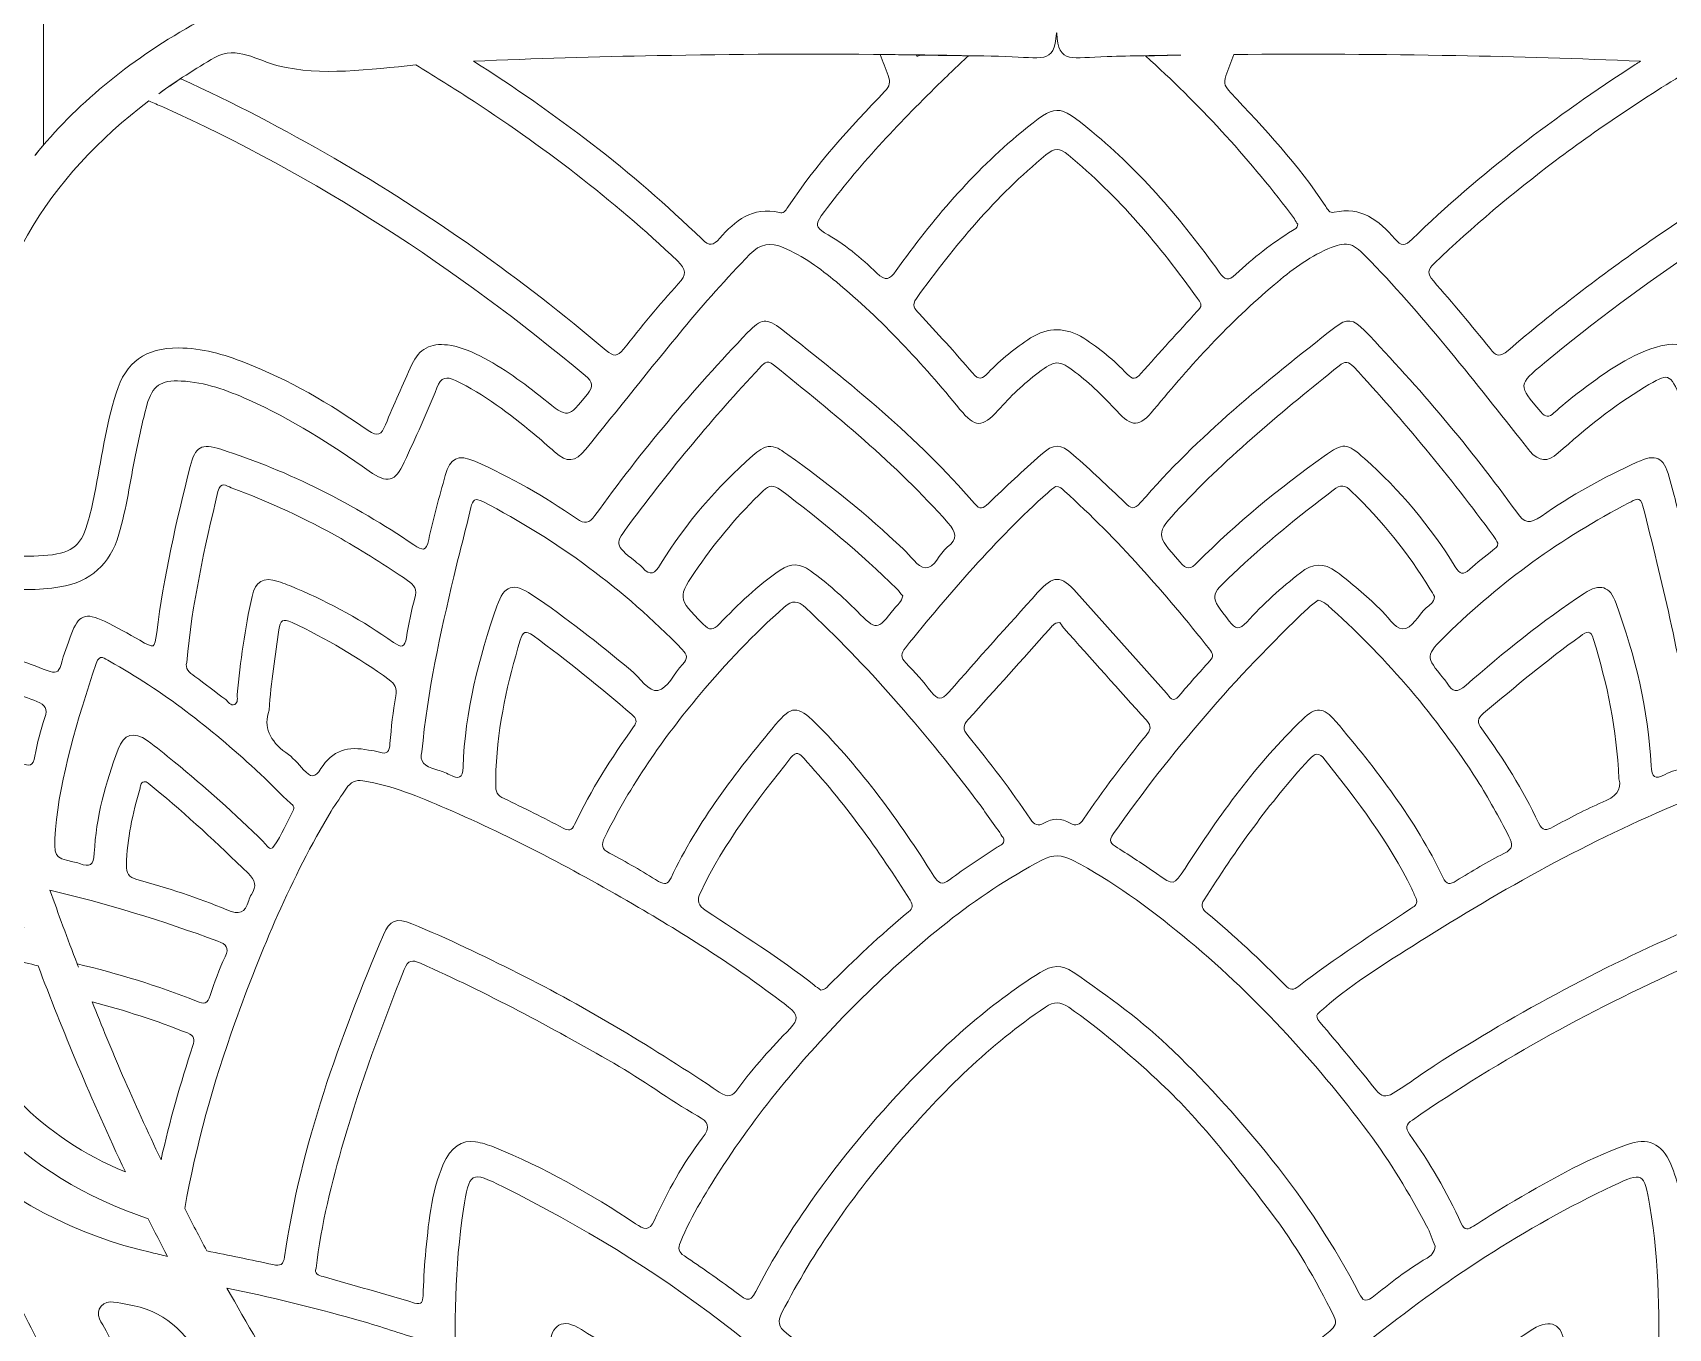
# Model space of a CAD drawing. Extents: x 40 to 2961, y -2960 to -39.
# Drawn here: x 1156 to 1706, y -1327 to -892 of the extents above; entities that cross this region are included whole.
import ezdxf

# ---------------------------------------------------------------- set-up
doc = ezdxf.new("R2010")
doc.units = 0
doc.header["$MEASUREMENT"] = 0
doc.layers.add('Layer 1', color=7, linetype='Continuous')

msp = doc.modelspace()

# ---------------------------------------------------------------- linework, layer by layer
at = {"layer": 'Layer 1', "lineweight": 0}
for points, knots in [([(1216.72, -880.11), (1217.46, -885.85), (1213.46, -887.1), (1209.85, -889.17), (1188.32, -901.41), (1170.78, -915.97), (1157.17, -932.86), (1158.13, -931.67), (1159.1, -930.5), (1160.09, -929.34), (1160.09, -929.34), (1160.09, -822.13), (1160.09, -822.13), (1160.09, -822.13), (1243.01, -774.26), (1243.01, -774.26), (1243.01, -774.26), (1243.01, -774.26), (1243.01, -774.26), (1223.72, -806.13), (1211.74, -840.52), (1216.72, -880.11)], [0, 0, 0, 0, 1, 1, 1, 2, 2, 2, 3, 3, 3, 4, 4, 4, 5, 5, 5, 6, 6, 6, 7, 7, 7, 7]), ([(1443.73, -898.99), (1456.98, -899.12), (1470.19, -899.32), (1483.43, -899.64), (1495.2, -899.93), (1499.87, -902.47), (1500.38, -891.84), (1500.38, -891.84), (1500.45, -891.74), (1500.45, -891.74), (1500.45, -891.74), (1500.51, -891.81), (1500.51, -891.81), (1501.03, -902.47), (1505.67, -899.93), (1517.46, -899.64), (1525.74, -899.44), (1533.99, -899.28), (1542.24, -899.19), (1538.28, -899.28), (1534.32, -899.35), (1530.35, -899.44), (1548.14, -915.52), (1564.44, -933.12), (1579.07, -952.36), (1579.98, -953.58), (1580.78, -954.9), (1581.52, -956.03), (1581.43, -957.38), (1580.43, -957.67), (1579.69, -958.12), (1572.86, -962.38), (1566.51, -967.31), (1560.71, -972.82), (1558.16, -975.2), (1557, -974.66), (1555.1, -972.08), (1542.63, -954.74), (1528.9, -938.5), (1512.34, -924.87), (1500.67, -915.3), (1500.48, -915.36), (1488.65, -925.09), (1472.32, -938.53), (1458.75, -954.48), (1446.51, -971.59), (1444.35, -974.62), (1443.06, -975.33), (1440.06, -972.43), (1434.78, -967.24), (1428.98, -962.57), (1422.53, -958.87), (1419.63, -957.19), (1419.5, -955.87), (1421.4, -953.23), (1432.68, -937.69), (1445.8, -923.77), (1459.43, -910.34), (1463.17, -906.63), (1467, -903.02), (1470.83, -899.44), (1465.45, -899.35), (1460.04, -899.25), (1454.63, -899.15), (1454.3, -899.35), (1453.95, -899.48), (1453.53, -899.57), (1453.47, -899.41), (1453.43, -899.28), (1453.37, -899.15), (1450.15, -899.09), (1446.96, -899.03), (1443.73, -898.99), (1443.73, -898.99), (1441.19, -898.99), (1441.19, -898.99), (1442.09, -901.31), (1442.99, -903.67), (1443.86, -906.02), (1444.7, -908.27), (1444.41, -909.63), (1442.8, -911.3), (1431.01, -923.52), (1419.57, -936.05), (1410.19, -950.29), (1409.35, -951.58), (1408.51, -952.49), (1407.35, -952.07), (1398.17, -950.04), (1392.4, -954.84), (1387.28, -960.73), (1385.12, -963.22), (1383.86, -963.51), (1381.22, -960.96), (1357.83, -938.18), (1331.95, -918.65), (1304.53, -901.22), (1325.09, -900.38), (1345.68, -899.73), (1366.24, -899.35), (1392.08, -898.86), (1417.92, -898.74), (1443.73, -898.99)], [0, 0, 0, 0, 1, 1, 1, 2, 2, 2, 3, 3, 3, 4, 4, 4, 5, 5, 5, 6, 6, 6, 7, 7, 7, 8, 8, 8, 9, 9, 9, 10, 10, 10, 11, 11, 11, 12, 12, 12, 13, 13, 13, 14, 14, 14, 15, 15, 15, 16, 16, 16, 17, 17, 17, 18, 18, 18, 19, 19, 19, 20, 20, 20, 21, 21, 21, 22, 22, 22, 23, 23, 23, 24, 24, 24, 25, 25, 25, 26, 26, 26, 27, 27, 27, 28, 28, 28, 29, 29, 29, 30, 30, 30, 31, 31, 31, 32, 32, 32, 33, 33, 33, 34, 34, 34, 34]), ([(1285.16, -902.47), (1290.93, -906.02), (1296.66, -909.6), (1302.37, -913.27), (1327.53, -929.57), (1351.32, -947.62), (1373.07, -968.34), (1376.06, -971.21), (1376.22, -972.88), (1373.36, -976.01), (1366.91, -983.07), (1360.85, -990.51), (1354.89, -997.99), (1352.8, -1000.6), (1351.57, -1000.5), (1349.12, -998.4), (1320.57, -974.2), (1290.15, -952.58), (1257.74, -933.86), (1240.92, -924.16), (1223.77, -915.07), (1206.15, -907.11), (1203.65, -908.76), (1201.21, -910.43), (1198.82, -912.14), (1204.76, -907.83), (1211.04, -903.79), (1217.65, -899.99), (1224.9, -895.84), (1231.99, -901.06), (1238.95, -902.8), (1253.07, -906.28), (1269.72, -904.05), (1285.16, -902.47)], [0, 0, 0, 0, 1, 1, 1, 2, 2, 2, 3, 3, 3, 4, 4, 4, 5, 5, 5, 6, 6, 6, 7, 7, 7, 8, 8, 8, 9, 9, 9, 10, 10, 10, 11, 11, 11, 11]), ([(1696.69, -901.22), (1696.08, -901.6), (1695.44, -901.99), (1694.86, -902.38), (1668.14, -919.71), (1642.75, -938.76), (1619.93, -961.06), (1617.61, -963.34), (1616.26, -963.41), (1614.13, -960.93), (1608.82, -954.71), (1602.73, -949.91), (1593.74, -952), (1592.13, -952.36), (1591.58, -951.04), (1590.9, -950.07), (1581.68, -936.08), (1570.41, -923.81), (1558.9, -911.75), (1557.29, -910.05), (1556.39, -908.63), (1557.32, -906.12), (1558.23, -903.73), (1559.16, -901.35), (1560.06, -898.99), (1584.94, -898.77), (1609.78, -898.86), (1634.66, -899.35), (1655.32, -899.73), (1676, -900.38), (1696.69, -901.22)], [0, 0, 0, 0, 1, 1, 1, 2, 2, 2, 3, 3, 3, 4, 4, 4, 5, 5, 5, 6, 6, 6, 7, 7, 7, 8, 8, 8, 9, 9, 9, 10, 10, 10, 10]), ([(1788.85, -910.27), (1778.96, -915.17), (1768.84, -919.65), (1759.17, -924.97), (1738.74, -936.15), (1718.96, -948.36), (1699.85, -961.7), (1683.38, -973.21), (1667.4, -985.32), (1652.19, -998.4), (1649.39, -1000.79), (1648.16, -1000.34), (1646.1, -997.76), (1639.91, -990.06), (1633.6, -982.45), (1627.06, -975.04), (1624.87, -972.56), (1625.19, -971.24), (1627.41, -969.11), (1640.27, -956.8), (1653.83, -945.43), (1668.01, -934.73), (1683.48, -923.06), (1699.56, -912.46), (1716.09, -902.54), (1715.29, -902.44), (1714.48, -902.34), (1713.67, -902.28), (1714.48, -902.34), (1715.32, -902.41), (1716.12, -902.51), (1716.12, -902.51), (1716.09, -902.51), (1716.09, -902.54), (1731.43, -904.09), (1747.96, -906.24), (1761.95, -902.8), (1768.91, -901.06), (1776, -895.84), (1783.25, -899.99), (1787.31, -902.31), (1791.24, -904.76), (1795.04, -907.28), (1792.98, -908.27), (1790.91, -909.24), (1788.85, -910.27)], [0, 0, 0, 0, 1, 1, 1, 2, 2, 2, 3, 3, 3, 4, 4, 4, 5, 5, 5, 6, 6, 6, 7, 7, 7, 8, 8, 8, 9, 9, 9, 10, 10, 10, 11, 11, 11, 12, 12, 12, 13, 13, 13, 14, 14, 14, 15, 15, 15, 15]), ([(1200.12, -916.59), (1251.78, -939.85), (1298.66, -970.6), (1342.07, -1006.85), (1344.65, -1009.01), (1345, -1010.33), (1342.81, -1013.07), (1336.24, -1021.25), (1336.4, -1021.35), (1328.18, -1014.74), (1321.41, -1009.33), (1314.45, -1004.24), (1306.72, -1000.27), (1303.27, -998.53), (1299.73, -997.05), (1295.83, -996.57), (1290.15, -995.83), (1286.26, -997.89), (1283.87, -1003.11), (1280.78, -1009.81), (1277.72, -1016.58), (1274.95, -1023.41), (1273.56, -1026.79), (1272.46, -1027.54), (1269.11, -1025.25), (1256.16, -1016.29), (1242.62, -1008.26), (1227.87, -1002.53), (1220.65, -999.73), (1213.27, -997.6), (1205.41, -997.57), (1194.32, -997.57), (1187.75, -1002.14), (1184.43, -1012.78), (1180.98, -1023.86), (1179.43, -1035.37), (1177.21, -1046.71), (1176.63, -1049.58), (1175.99, -1052.44), (1175.21, -1055.28), (1172.92, -1063.72), (1170.19, -1066.33), (1161.52, -1067.2), (1153.04, -1068.04), (1144.7, -1067.14), (1136.35, -1065.88), (1135.61, -1050.7), (1135.74, -1035.37), (1136.87, -1019.87), (1140.18, -974.11), (1161.55, -940.08), (1195.48, -914.59), (1197.03, -915.27), (1198.57, -915.91), (1200.12, -916.59)], [0, 0, 0, 0, 1, 1, 1, 2, 2, 2, 3, 3, 3, 4, 4, 4, 5, 5, 5, 6, 6, 6, 7, 7, 7, 8, 8, 8, 9, 9, 9, 10, 10, 10, 11, 11, 11, 12, 12, 12, 13, 13, 13, 14, 14, 14, 15, 15, 15, 16, 16, 16, 17, 17, 17, 18, 18, 18, 18]), ([(1862.07, -1066.24), (1855.56, -1067.43), (1848.89, -1067.72), (1842.25, -1067.43), (1832, -1066.98), (1828, -1064.08), (1825.75, -1054.15), (1823.04, -1042.26), (1820.85, -1030.27), (1818.31, -1018.38), (1817.63, -1015.23), (1816.66, -1012.1), (1815.37, -1009.14), (1812.25, -1001.98), (1806.58, -998.24), (1798.81, -997.7), (1787.82, -996.92), (1777.8, -1000.5), (1768, -1004.75), (1755.37, -1010.23), (1743.55, -1017.26), (1732.27, -1025.12), (1728.85, -1027.5), (1727.63, -1026.89), (1726.21, -1023.22), (1723.73, -1016.9), (1720.76, -1010.78), (1718.06, -1004.56), (1714.77, -997.12), (1710.07, -994.83), (1702.04, -997.28), (1691.95, -1000.34), (1683.67, -1006.62), (1675.42, -1012.87), (1672.75, -1014.94), (1670.11, -1017.09), (1667.59, -1019.38), (1665.85, -1020.93), (1664.82, -1020.99), (1663.18, -1019.03), (1655.45, -1009.97), (1655.38, -1010.04), (1664.37, -1002.59), (1698.05, -974.82), (1734.1, -950.62), (1772.77, -930.35), (1783.54, -924.71), (1794.4, -919.46), (1805.48, -914.65), (1839.35, -940.18), (1860.71, -974.17), (1864.03, -1019.87), (1865.16, -1035.33), (1865.29, -1050.64), (1864.55, -1065.78), (1863.74, -1065.91), (1862.97, -1066.04), (1862.07, -1066.24)], [0, 0, 0, 0, 1, 1, 1, 2, 2, 2, 3, 3, 3, 4, 4, 4, 5, 5, 5, 6, 6, 6, 7, 7, 7, 8, 8, 8, 9, 9, 9, 10, 10, 10, 11, 11, 11, 12, 12, 12, 13, 13, 13, 14, 14, 14, 15, 15, 15, 16, 16, 16, 17, 17, 17, 18, 18, 18, 19, 19, 19, 19]), ([(1453.34, -980.94), (1466.16, -963.31), (1479.95, -946.59), (1496.9, -932.7), (1499.74, -930.35), (1501.48, -930.38), (1504.32, -932.7), (1521.26, -946.59), (1535.12, -963.25), (1547.82, -980.97), (1548.27, -981.58), (1548.66, -982.26), (1548.95, -982.74), (1549.2, -984.1), (1548.27, -984.58), (1547.69, -985.26), (1541.4, -992.22), (1534.99, -999.11), (1528.81, -1006.17), (1527.07, -1008.17), (1526.03, -1008.33), (1524.13, -1006.33), (1519.78, -1001.72), (1514.95, -997.66), (1509.57, -994.31), (1503.61, -990.57), (1497.74, -990.51), (1491.75, -994.22), (1486.5, -997.5), (1481.76, -1001.43), (1477.47, -1005.91), (1475.54, -1007.91), (1474.38, -1008.59), (1472.16, -1005.94), (1466.39, -999.11), (1460.3, -992.57), (1454.24, -986), (1452.79, -984.42), (1451.66, -983.23), (1453.34, -980.94)], [0, 0, 0, 0, 1, 1, 1, 2, 2, 2, 3, 3, 3, 4, 4, 4, 5, 5, 5, 6, 6, 6, 7, 7, 7, 8, 8, 8, 9, 9, 9, 10, 10, 10, 11, 11, 11, 12, 12, 12, 13, 13, 13, 13]), ([(1840.06, -1105.9), (1837.19, -1107.03), (1836.03, -1106.58), (1835.19, -1103.62), (1834.13, -1099.75), (1832.71, -1095.98), (1831.26, -1092.24), (1829.52, -1087.83), (1826.81, -1086.57), (1822.49, -1088.63), (1817.47, -1090.98), (1812.54, -1093.59), (1807.8, -1096.46), (1804.51, -1098.49), (1803.68, -1098.04), (1803.22, -1094.11), (1800.87, -1074.32), (1796.46, -1054.89), (1791.43, -1035.62), (1790.3, -1031.27), (1787.82, -1029.95), (1783.44, -1031.08), (1781.67, -1031.56), (1779.89, -1032.14), (1778.15, -1032.72), (1756.66, -1040.04), (1736.71, -1050.35), (1717.86, -1062.88), (1712.87, -1066.2), (1712.9, -1066.17), (1711.48, -1060.63), (1709.81, -1054.06), (1708.07, -1047.48), (1706.26, -1040.94), (1704.43, -1034.17), (1701.94, -1033.01), (1695.47, -1035.95), (1684.19, -1041.04), (1673.39, -1047.03), (1663.24, -1054.15), (1659.51, -1056.76), (1657.77, -1056.54), (1655.06, -1052.73), (1639.53, -1031.18), (1622.35, -1010.91), (1603.95, -991.73), (1600.15, -987.77), (1598.02, -987.51), (1593.93, -990.7), (1570.83, -1008.78), (1547.95, -1027.15), (1528.71, -1049.51), (1526.49, -1052.09), (1525.39, -1051.51), (1523.39, -1049.54), (1517.75, -1044.07), (1512.02, -1038.65), (1506.09, -1033.46), (1501.71, -1029.6), (1499.55, -1029.6), (1495.2, -1033.46), (1489.17, -1038.78), (1483.34, -1044.26), (1477.54, -1049.83), (1475.77, -1051.54), (1474.77, -1052.06), (1472.86, -1049.83), (1453.72, -1027.6), (1431.01, -1009.26), (1408.03, -991.28), (1403.04, -987.38), (1401.2, -987.64), (1396.66, -992.41), (1378.16, -1011.71), (1360.98, -1032.14), (1345.35, -1053.83), (1343.32, -1056.63), (1342, -1056.83), (1339.17, -1054.89), (1328.37, -1047.45), (1317, -1040.91), (1304.95, -1035.62), (1299.37, -1033.17), (1296.6, -1034.53), (1295.02, -1040.42), (1293.09, -1047.58), (1290.99, -1054.7), (1289.51, -1061.95), (1288.64, -1066.17), (1287.38, -1065.62), (1284.52, -1063.69), (1264.31, -1050.12), (1242.85, -1038.97), (1219.58, -1031.6), (1213.08, -1029.53), (1211.08, -1030.66), (1209.34, -1037.43), (1204.63, -1055.83), (1200.48, -1074.32), (1198.09, -1093.21), (1197.38, -1098.69), (1197.38, -1098.62), (1192.39, -1095.79), (1188.49, -1093.56), (1184.59, -1091.37), (1180.59, -1089.41), (1174.15, -1086.25), (1171.76, -1087.28), (1169.38, -1093.85), (1168.19, -1097.2), (1166.83, -1100.52), (1165.93, -1103.94), (1165.16, -1106.84), (1163.93, -1106.97), (1161.32, -1105.97), (1154.07, -1103.1), (1146.69, -1100.55), (1139.28, -1098.2), (1138.38, -1091.24), (1137.64, -1084.25), (1137.09, -1077.19), (1139.19, -1077.45), (1141.31, -1077.74), (1143.41, -1077.97), (1150.79, -1078.74), (1158.2, -1079.16), (1165.58, -1077.87), (1175.86, -1076.06), (1182.46, -1070.33), (1185.39, -1060.18), (1187.94, -1051.41), (1189.16, -1042.39), (1190.97, -1033.46), (1192.1, -1027.89), (1193.29, -1022.28), (1194.8, -1016.8), (1196.67, -1010.13), (1199.38, -1008.36), (1206.31, -1008.68), (1214.33, -1009.04), (1221.71, -1011.78), (1228.93, -1015), (1243.37, -1021.44), (1256.64, -1029.86), (1269.53, -1038.97), (1275.56, -1043.23), (1278.3, -1042.58), (1281.29, -1035.95), (1285.06, -1027.66), (1288.9, -1019.38), (1292.25, -1010.94), (1293.67, -1007.33), (1295.41, -1007.01), (1298.47, -1008.49), (1308.17, -1013.13), (1316.55, -1019.67), (1324.8, -1026.41), (1327.18, -1028.37), (1329.47, -1030.47), (1331.79, -1032.5), (1336.07, -1036.2), (1338.68, -1036.01), (1342.26, -1031.6), (1353.12, -1018.16), (1363.88, -1004.66), (1374.87, -991.28), (1381.99, -982.58), (1389.6, -974.24), (1397.4, -966.08), (1400.84, -962.51), (1404.39, -962.09), (1408.64, -963.86), (1415.28, -966.63), (1420.98, -970.85), (1426.46, -975.4), (1441.87, -988.16), (1455.33, -1002.79), (1468, -1018.19), (1473.06, -1024.38), (1475.51, -1024.44), (1480.79, -1018.51), (1484.92, -1013.9), (1489.4, -1009.65), (1494.29, -1005.88), (1500.03, -1001.53), (1501.19, -1001.56), (1506.83, -1005.78), (1511.92, -1009.62), (1516.4, -1014.07), (1520.69, -1018.74), (1525.78, -1024.31), (1528.29, -1024.25), (1533.19, -1018.29), (1545.53, -1003.24), (1558.64, -988.9), (1573.6, -976.33), (1579.14, -971.63), (1584.87, -967.18), (1591.64, -964.31), (1597.8, -961.7), (1599.63, -961.99), (1604.31, -966.76), (1623.16, -985.97), (1639.59, -1007.23), (1656.35, -1028.24), (1657.41, -1029.57), (1658.41, -1030.95), (1659.51, -1032.24), (1662.6, -1035.82), (1665.37, -1036.07), (1668.98, -1032.85), (1678.13, -1024.76), (1687.54, -1017.03), (1698.05, -1010.75), (1706.33, -1005.78), (1706.33, -1005.78), (1710.29, -1014.65), (1713.48, -1021.83), (1716.74, -1029.02), (1720.02, -1036.17), (1722.89, -1042.45), (1725.73, -1043.16), (1731.49, -1039.07), (1745.03, -1029.57), (1758.98, -1020.74), (1774.22, -1014.19), (1780.06, -1011.68), (1786.02, -1009.55), (1792.4, -1008.88), (1802.03, -1007.88), (1805.03, -1009.88), (1807.09, -1019.29), (1809.12, -1028.31), (1810.77, -1037.43), (1812.63, -1046.48), (1813.44, -1050.41), (1814.25, -1054.35), (1815.34, -1058.21), (1819.3, -1072.1), (1826.43, -1077.77), (1840.96, -1078.51), (1848.66, -1078.9), (1856.26, -1078.32), (1863.81, -1077.32), (1863.26, -1084.35), (1862.52, -1091.34), (1861.58, -1098.27), (1854.33, -1100.59), (1847.18, -1103.1), (1840.06, -1105.9)], [0, 0, 0, 0, 1, 1, 1, 2, 2, 2, 3, 3, 3, 4, 4, 4, 5, 5, 5, 6, 6, 6, 7, 7, 7, 8, 8, 8, 9, 9, 9, 10, 10, 10, 11, 11, 11, 12, 12, 12, 13, 13, 13, 14, 14, 14, 15, 15, 15, 16, 16, 16, 17, 17, 17, 18, 18, 18, 19, 19, 19, 20, 20, 20, 21, 21, 21, 22, 22, 22, 23, 23, 23, 24, 24, 24, 25, 25, 25, 26, 26, 26, 27, 27, 27, 28, 28, 28, 29, 29, 29, 30, 30, 30, 31, 31, 31, 32, 32, 32, 33, 33, 33, 34, 34, 34, 35, 35, 35, 36, 36, 36, 37, 37, 37, 38, 38, 38, 39, 39, 39, 40, 40, 40, 41, 41, 41, 42, 42, 42, 43, 43, 43, 44, 44, 44, 45, 45, 45, 46, 46, 46, 47, 47, 47, 48, 48, 48, 49, 49, 49, 50, 50, 50, 51, 51, 51, 52, 52, 52, 53, 53, 53, 54, 54, 54, 55, 55, 55, 56, 56, 56, 57, 57, 57, 58, 58, 58, 59, 59, 59, 60, 60, 60, 61, 61, 61, 62, 62, 62, 63, 63, 63, 64, 64, 64, 65, 65, 65, 66, 66, 66, 67, 67, 67, 68, 68, 68, 69, 69, 69, 70, 70, 70, 71, 71, 71, 72, 72, 72, 73, 73, 73, 74, 74, 74, 75, 75, 75, 76, 76, 76, 77, 77, 77, 78, 78, 78, 79, 79, 79, 80, 80, 80, 81, 81, 81, 82, 82, 82, 83, 83, 83, 83]), ([(1463.75, -1064.46), (1461.01, -1066.62), (1459.56, -1071.62), (1456.37, -1071.42), (1453.76, -1071.26), (1451.34, -1067.33), (1448.86, -1065.01), (1436.64, -1053.64), (1423.85, -1043), (1410.16, -1033.46), (1408.42, -1032.24), (1406.71, -1030.79), (1404.42, -1030.63), (1401.91, -1030.66), (1400.17, -1032.24), (1398.43, -1033.75), (1386.25, -1044.36), (1375.84, -1056.5), (1367.36, -1070.26), (1365.49, -1073.29), (1363.98, -1074.39), (1361.31, -1071.33), (1360.63, -1070.52), (1359.66, -1069.91), (1358.82, -1069.23), (1351.9, -1063.59), (1351.83, -1063.56), (1357.05, -1056.57), (1370.59, -1038.36), (1385.09, -1020.96), (1400.59, -1004.37), (1401.94, -1002.92), (1402.91, -1001.24), (1405.39, -1003.24), (1425.95, -1019.8), (1446.38, -1036.46), (1463.97, -1056.28), (1466.87, -1059.53), (1467.23, -1061.69), (1463.75, -1064.46)], [0, 0, 0, 0, 1, 1, 1, 2, 2, 2, 3, 3, 3, 4, 4, 4, 5, 5, 5, 6, 6, 6, 7, 7, 7, 8, 8, 8, 9, 9, 9, 10, 10, 10, 11, 11, 11, 12, 12, 12, 13, 13, 13, 13]), ([(1647.1, -1065.46), (1644.49, -1067.65), (1641.72, -1069.65), (1639.27, -1071.94), (1637.01, -1074.07), (1635.95, -1073.49), (1634.44, -1071.07), (1626.02, -1057.47), (1615.87, -1045.29), (1603.92, -1034.69), (1597.89, -1029.37), (1596.83, -1029.34), (1590.35, -1033.92), (1575.24, -1044.68), (1560.96, -1056.41), (1547.85, -1069.56), (1545.47, -1071.94), (1544.24, -1072.2), (1541.82, -1069.43), (1533.7, -1060.11), (1533.54, -1060.18), (1541.92, -1051.19), (1558.26, -1033.66), (1576.79, -1018.54), (1595.41, -1003.56), (1597.35, -1002.01), (1598.57, -1002.01), (1600.34, -1003.95), (1617, -1021.96), (1632.7, -1040.81), (1647.16, -1060.63), (1647.78, -1061.5), (1648.29, -1062.43), (1648.74, -1063.11), (1648.78, -1064.56), (1647.78, -1064.91), (1647.1, -1065.46)], [0, 0, 0, 0, 1, 1, 1, 2, 2, 2, 3, 3, 3, 4, 4, 4, 5, 5, 5, 6, 6, 6, 7, 7, 7, 8, 8, 8, 9, 9, 9, 10, 10, 10, 11, 11, 11, 12, 12, 12, 12]), ([(1284.84, -1081.67), (1283.58, -1085.96), (1282.71, -1090.37), (1282, -1094.79), (1281.45, -1098.2), (1280.42, -1098.46), (1277.65, -1096.49), (1267.44, -1089.28), (1256.51, -1083.25), (1244.98, -1078.35), (1242.98, -1077.51), (1240.98, -1076.68), (1238.92, -1076.03), (1233.96, -1074.42), (1231.22, -1075.9), (1230.12, -1081.03), (1227.77, -1091.89), (1226.13, -1102.87), (1225.16, -1113.96), (1225.06, -1115.12), (1225.58, -1116.7), (1224.29, -1117.31), (1222.9, -1117.99), (1222.19, -1116.38), (1221.26, -1115.7), (1217.78, -1113.15), (1214.4, -1110.45), (1210.88, -1107.93), (1208.98, -1106.58), (1207.56, -1105.16), (1208.18, -1103.2), (1209.95, -1083.35), (1214.24, -1064.56), (1218.65, -1045.77), (1219.49, -1042.16), (1221.58, -1043.94), (1223.13, -1044.52), (1235.89, -1049.25), (1248.2, -1054.93), (1260.03, -1061.63), (1267.69, -1065.98), (1275.04, -1070.78), (1282.36, -1075.65), (1284.71, -1077.22), (1285.74, -1078.71), (1284.84, -1081.67)], [0, 0, 0, 0, 1, 1, 1, 2, 2, 2, 3, 3, 3, 4, 4, 4, 5, 5, 5, 6, 6, 6, 7, 7, 7, 8, 8, 8, 9, 9, 9, 10, 10, 10, 11, 11, 11, 12, 12, 12, 13, 13, 13, 14, 14, 14, 15, 15, 15, 15]), ([(1380, -1071.23), (1386.41, -1061.95), (1393.75, -1053.41), (1401.88, -1045.55), (1403.97, -1043.52), (1405.39, -1043.58), (1407.64, -1045.26), (1421.44, -1055.47), (1434.52, -1066.49), (1446.76, -1078.51), (1447.5, -1079.25), (1448.15, -1080.09), (1448.76, -1080.83), (1448.44, -1082.86), (1446.96, -1083.89), (1445.93, -1085.18), (1440.03, -1092.6), (1440, -1092.53), (1433.45, -1086.05), (1428.52, -1081.19), (1423.4, -1076.48), (1417.76, -1072.42), (1414.31, -1069.91), (1411.16, -1069.81), (1407.58, -1072.23), (1399.97, -1077.35), (1393.5, -1083.77), (1387.15, -1090.27), (1385.05, -1092.43), (1383.89, -1092.6), (1381.7, -1090.34), (1373.03, -1081.45), (1372.94, -1081.51), (1380, -1071.23)], [0, 0, 0, 0, 1, 1, 1, 2, 2, 2, 3, 3, 3, 4, 4, 4, 5, 5, 5, 6, 6, 6, 7, 7, 7, 8, 8, 8, 9, 9, 9, 10, 10, 10, 11, 11, 11, 11]), ([(1551.85, -1098.72), (1552.91, -1100.1), (1553.36, -1101.2), (1551.97, -1102.71), (1548.43, -1106.55), (1544.95, -1110.48), (1541.57, -1114.51), (1539.41, -1117.05), (1538.5, -1114.8), (1537.38, -1113.54), (1527.32, -1102.29), (1517.27, -1091.02), (1507.18, -1079.77), (1501.9, -1073.87), (1499.38, -1073.87), (1494.1, -1079.74), (1484.11, -1090.86), (1474.09, -1101.91), (1464.26, -1113.22), (1461.84, -1115.99), (1460.52, -1115.86), (1458.36, -1113.09), (1455.75, -1109.67), (1452.82, -1106.48), (1449.79, -1103.39), (1448.02, -1101.55), (1448.15, -1100.2), (1449.7, -1098.27), (1464.52, -1079.9), (1479.92, -1062.05), (1497.48, -1046.19), (1498.39, -1045.39), (1499.35, -1044.68), (1500.13, -1044.07), (1501.67, -1044), (1502.35, -1044.94), (1503.12, -1045.64), (1521.04, -1061.79), (1536.83, -1079.9), (1551.85, -1098.72)], [0, 0, 0, 0, 1, 1, 1, 2, 2, 2, 3, 3, 3, 4, 4, 4, 5, 5, 5, 6, 6, 6, 7, 7, 7, 8, 8, 8, 9, 9, 9, 10, 10, 10, 11, 11, 11, 12, 12, 12, 13, 13, 13, 13]), ([(1559.68, -1073.52), (1570.37, -1063.43), (1581.72, -1054.18), (1593.41, -1045.32), (1595.9, -1043.42), (1597.41, -1043.58), (1599.6, -1045.74), (1609.72, -1055.6), (1618.55, -1066.43), (1625.93, -1078.48), (1626.51, -1079.38), (1627.02, -1080.35), (1627.44, -1081.09), (1627.28, -1083.12), (1625.8, -1083.93), (1624.7, -1084.89), (1621.93, -1087.31), (1619.9, -1092.11), (1616.68, -1091.92), (1614.01, -1091.76), (1611.56, -1087.5), (1608.98, -1085.09), (1604.37, -1080.77), (1599.63, -1076.58), (1594.54, -1072.78), (1590.26, -1069.59), (1586.49, -1069.94), (1582.39, -1073.1), (1575.92, -1078.13), (1569.86, -1083.64), (1564.35, -1089.66), (1561.87, -1092.34), (1560.64, -1092.11), (1558.45, -1089.34), (1551.88, -1080.83), (1551.78, -1080.93), (1559.68, -1073.52)], [0, 0, 0, 0, 1, 1, 1, 2, 2, 2, 3, 3, 3, 4, 4, 4, 5, 5, 5, 6, 6, 6, 7, 7, 7, 8, 8, 8, 9, 9, 9, 10, 10, 10, 11, 11, 11, 12, 12, 12, 12]), ([(1374.68, -1098.85), (1376.42, -1100.65), (1376.64, -1101.97), (1374.81, -1103.87), (1371.97, -1106.87), (1369.75, -1111.96), (1366.49, -1112.67), (1363.46, -1113.32), (1360.37, -1108.26), (1357.31, -1105.71), (1346.55, -1096.91), (1335.75, -1088.18), (1324.18, -1080.48), (1317.9, -1076.29), (1314.9, -1077.19), (1312.42, -1084.28), (1306.23, -1101.81), (1301.72, -1119.73), (1301.01, -1138.39), (1300.89, -1142.32), (1299.53, -1142.41), (1296.63, -1141), (1295.12, -1140.25), (1293.51, -1139.61), (1291.89, -1139.19), (1288.19, -1138.22), (1286.16, -1136.32), (1287.19, -1133.26), (1289.06, -1112.67), (1293.44, -1093.56), (1297.89, -1074.49), (1299.73, -1066.69), (1301.85, -1058.95), (1303.66, -1051.16), (1304.27, -1048.54), (1305.07, -1047.84), (1307.68, -1049.19), (1332.72, -1062.11), (1355.05, -1078.64), (1374.68, -1098.85)], [0, 0, 0, 0, 1, 1, 1, 2, 2, 2, 3, 3, 3, 4, 4, 4, 5, 5, 5, 6, 6, 6, 7, 7, 7, 8, 8, 8, 9, 9, 9, 10, 10, 10, 11, 11, 11, 12, 12, 12, 13, 13, 13, 13]), ([(1708.36, -1139.55), (1707.17, -1139.84), (1706.01, -1140.32), (1704.91, -1140.87), (1701.49, -1142.7), (1700.43, -1141.93), (1700.24, -1137.87), (1699.33, -1119.08), (1694.86, -1101.01), (1688.47, -1083.38), (1686.38, -1077.51), (1683.03, -1076.55), (1677.78, -1080.03), (1663.73, -1089.28), (1650.64, -1099.85), (1637.98, -1110.93), (1635.05, -1113.54), (1633.47, -1113.19), (1631.7, -1110.19), (1631.37, -1109.67), (1630.96, -1109.19), (1630.57, -1108.71), (1624.35, -1101.04), (1624.28, -1100.97), (1631.5, -1093.92), (1649.71, -1076.1), (1670.14, -1061.31), (1692.79, -1049.64), (1694.66, -1048.64), (1696.56, -1046.97), (1697.5, -1050.74), (1703.75, -1075.87), (1710.13, -1100.97), (1713.42, -1126.75), (1713.61, -1128.27), (1713.64, -1129.81), (1713.84, -1132.2), (1715.32, -1136.29), (1712.74, -1138.48), (1708.36, -1139.55)], [0, 0, 0, 0, 1, 1, 1, 2, 2, 2, 3, 3, 3, 4, 4, 4, 5, 5, 5, 6, 6, 6, 7, 7, 7, 8, 8, 8, 9, 9, 9, 10, 10, 10, 11, 11, 11, 12, 12, 12, 13, 13, 13, 13]), ([(1348.64, -1161.94), (1357.25, -1144.54), (1368.2, -1128.75), (1380.64, -1113.96), (1389.4, -1103.55), (1398.68, -1093.69), (1408.9, -1084.7), (1411.74, -1082.19), (1413.57, -1082.41), (1416.21, -1084.86), (1436.87, -1104.23), (1455.3, -1125.56), (1472.45, -1148.02), (1475.54, -1152.05), (1478.41, -1156.27), (1481.37, -1160.39), (1481.89, -1161.17), (1482.37, -1161.94), (1482.79, -1162.55), (1482.98, -1164.45), (1481.47, -1164.68), (1480.53, -1165.29), (1475.18, -1168.93), (1469.67, -1172.35), (1464.49, -1176.22), (1461.78, -1178.25), (1460.78, -1177.41), (1459.23, -1174.99), (1447.57, -1156.59), (1434.9, -1138.93), (1419.37, -1123.53), (1413.44, -1117.63), (1411.41, -1117.7), (1406.03, -1124.11), (1392.66, -1140.13), (1379.9, -1156.56), (1370.91, -1175.54), (1369.81, -1177.83), (1368.81, -1178.02), (1366.75, -1176.76), (1361.34, -1173.48), (1355.89, -1170.22), (1350.28, -1167.32), (1347.58, -1165.9), (1347.32, -1164.58), (1348.64, -1161.94)], [0, 0, 0, 0, 1, 1, 1, 2, 2, 2, 3, 3, 3, 4, 4, 4, 5, 5, 5, 6, 6, 6, 7, 7, 7, 8, 8, 8, 9, 9, 9, 10, 10, 10, 11, 11, 11, 12, 12, 12, 13, 13, 13, 14, 14, 14, 15, 15, 15, 15]), ([(1584.84, -1085.12), (1585.94, -1084.06), (1587.23, -1083.22), (1588.36, -1082.32), (1590.48, -1082.77), (1591.74, -1084.22), (1593.06, -1085.41), (1611.85, -1102.36), (1628.12, -1121.44), (1641.75, -1142.74), (1645.68, -1148.83), (1649.1, -1155.24), (1652.45, -1161.65), (1653.87, -1164.36), (1653.87, -1165.84), (1650.8, -1167.39), (1645.33, -1170.16), (1640.04, -1173.38), (1634.76, -1176.57), (1632.63, -1177.86), (1631.5, -1178.02), (1630.25, -1175.38), (1621.03, -1156.01), (1607.95, -1139.22), (1594.19, -1122.92), (1590.13, -1118.15), (1587.58, -1118.02), (1583.07, -1122.37), (1567.64, -1137.26), (1555.2, -1154.5), (1543.63, -1172.41), (1539.83, -1178.28), (1539.92, -1178.25), (1534.03, -1174.15), (1529.71, -1171.16), (1525.36, -1168.19), (1520.88, -1165.49), (1518.62, -1164.13), (1517.75, -1163.26), (1519.62, -1160.65), (1538.92, -1133.39), (1560.51, -1108.06), (1584.84, -1085.12)], [0, 0, 0, 0, 1, 1, 1, 2, 2, 2, 3, 3, 3, 4, 4, 4, 5, 5, 5, 6, 6, 6, 7, 7, 7, 8, 8, 8, 9, 9, 9, 10, 10, 10, 11, 11, 11, 12, 12, 12, 13, 13, 13, 14, 14, 14, 14]), ([(1241.5, -1133.49), (1236.08, -1129.65), (1233.89, -1124.82), (1235.86, -1119.31), (1236.53, -1109.58), (1237.89, -1100.91), (1239.14, -1092.21), (1239.63, -1089.11), (1240.47, -1088.34), (1243.56, -1089.79), (1255.03, -1095.17), (1265.92, -1101.59), (1276.17, -1109.03), (1278.14, -1110.48), (1278.84, -1111.87), (1278.39, -1114.44), (1277.46, -1119.73), (1276.91, -1125.11), (1276.46, -1130.49), (1276.27, -1133.04), (1275.72, -1134.29), (1272.92, -1133.33), (1271.75, -1132.91), (1270.47, -1132.94), (1269.27, -1132.68), (1262.57, -1131.26), (1256.93, -1132.75), (1253.29, -1138.9), (1251.36, -1142.16), (1249.71, -1141.87), (1247.46, -1139.26), (1245.65, -1137.16), (1243.72, -1135.07), (1241.5, -1133.49)], [0, 0, 0, 0, 1, 1, 1, 2, 2, 2, 3, 3, 3, 4, 4, 4, 5, 5, 5, 6, 6, 6, 7, 7, 7, 8, 8, 8, 9, 9, 9, 10, 10, 10, 11, 11, 11, 11]), ([(1312.04, -1139.38), (1312.81, -1123.76), (1316.06, -1109.67), (1320.22, -1095.75), (1321.09, -1092.92), (1321.99, -1092.31), (1324.57, -1094.21), (1336.01, -1102.58), (1347.03, -1111.48), (1357.76, -1120.73), (1359.37, -1122.11), (1359.63, -1123.08), (1358.34, -1124.88), (1350.83, -1135.29), (1344.03, -1146.09), (1338.52, -1157.66), (1337.52, -1159.72), (1336.59, -1159.88), (1334.66, -1158.85), (1328.08, -1155.43), (1321.48, -1152.11), (1314.81, -1148.95), (1312.61, -1147.96), (1311.87, -1146.57), (1312, -1144.31), (1312.13, -1142.32), (1312.04, -1140.32), (1312.04, -1139.38)], [0, 0, 0, 0, 1, 1, 1, 2, 2, 2, 3, 3, 3, 4, 4, 4, 5, 5, 5, 6, 6, 6, 7, 7, 7, 8, 8, 8, 9, 9, 9, 9]), ([(1530.55, -1127.75), (1523.13, -1136.87), (1516.05, -1146.18), (1509.5, -1155.92), (1508.21, -1157.85), (1507.02, -1158.36), (1504.99, -1157.17), (1502.09, -1155.46), (1499.1, -1155.5), (1496.19, -1157.17), (1494.2, -1158.3), (1493, -1157.88), (1491.68, -1155.92), (1485.21, -1146.15), (1478.09, -1136.84), (1470.64, -1127.78), (1468.9, -1125.62), (1469, -1124.34), (1470.8, -1122.34), (1479.92, -1112.32), (1488.94, -1102.17), (1498.03, -1092.05), (1498.8, -1091.18), (1499.42, -1089.95), (1501.54, -1089.76), (1501.8, -1090.15), (1502.29, -1090.95), (1502.9, -1091.66), (1512.15, -1102), (1521.33, -1112.41), (1530.67, -1122.66), (1532.51, -1124.69), (1532.03, -1125.95), (1530.55, -1127.75)], [0, 0, 0, 0, 1, 1, 1, 2, 2, 2, 3, 3, 3, 4, 4, 4, 5, 5, 5, 6, 6, 6, 7, 7, 7, 8, 8, 8, 9, 9, 9, 10, 10, 10, 11, 11, 11, 11]), ([(1643.94, -1120.28), (1654.58, -1111.35), (1665.24, -1102.52), (1676.46, -1094.37), (1678.58, -1092.82), (1679.94, -1092.08), (1680.93, -1095.5), (1685.45, -1110.45), (1688.73, -1125.59), (1689.41, -1142.28), (1690.54, -1146.12), (1688.22, -1148.44), (1683.87, -1150.21), (1678.16, -1152.56), (1672.75, -1155.56), (1667.34, -1158.46), (1665.08, -1159.65), (1663.79, -1160.01), (1662.44, -1157.14), (1657.15, -1145.96), (1650.58, -1135.55), (1643.33, -1125.56), (1641.75, -1123.37), (1641.75, -1122.14), (1643.94, -1120.28)], [0, 0, 0, 0, 1, 1, 1, 2, 2, 2, 3, 3, 3, 4, 4, 4, 5, 5, 5, 6, 6, 6, 7, 7, 7, 8, 8, 8, 8]), ([(1231.25, -1139.16), (1234.99, -1142.61), (1238.6, -1146.22), (1242.21, -1149.79), (1243.04, -1150.63), (1244.65, -1151.4), (1244.01, -1152.76), (1242.01, -1156.91), (1240.05, -1161.14), (1237.47, -1164.94), (1236.05, -1167), (1234.86, -1164.36), (1233.99, -1163.49), (1224.32, -1154.18), (1214.46, -1145.06), (1203.99, -1136.61), (1200.99, -1134.16), (1198.03, -1131.71), (1194.9, -1129.46), (1190.49, -1126.3), (1186.97, -1127.27), (1185.1, -1132.33), (1180.95, -1143.64), (1177.66, -1155.24), (1177.11, -1167.35), (1176.95, -1171.45), (1175.57, -1172.12), (1172.18, -1170.77), (1171.47, -1170.48), (1170.7, -1170.38), (1169.93, -1170.19), (1163.55, -1168.68), (1163.55, -1168.68), (1164.06, -1159.33), (1165.64, -1141.83), (1171.35, -1122.63), (1177.73, -1103.58), (1178.89, -1100.07), (1180.66, -1101.97), (1182.27, -1102.84), (1200.19, -1112.83), (1216.2, -1125.3), (1231.25, -1139.16)], [0, 0, 0, 0, 1, 1, 1, 2, 2, 2, 3, 3, 3, 4, 4, 4, 5, 5, 5, 6, 6, 6, 7, 7, 7, 8, 8, 8, 9, 9, 9, 10, 10, 10, 11, 11, 11, 12, 12, 12, 13, 13, 13, 14, 14, 14, 14]), ([(1160.49, -1121.76), (1159.04, -1125.98), (1157.94, -1130.36), (1157.17, -1134.74), (1156.55, -1138.13), (1155.23, -1138.16), (1152.49, -1137), (1150.85, -1136.29), (1149.18, -1135.65), (1147.53, -1135), (1144.92, -1126.4), (1143.05, -1119.7), (1141.86, -1115.31), (1141.57, -1113.67), (1141.34, -1111.99), (1141.05, -1110.35), (1146.69, -1112.22), (1152.3, -1114.19), (1157.81, -1116.34), (1160.71, -1117.47), (1161.52, -1118.73), (1160.49, -1121.76)], [0, 0, 0, 0, 1, 1, 1, 2, 2, 2, 3, 3, 3, 4, 4, 4, 5, 5, 5, 6, 6, 6, 7, 7, 7, 7]), ([(1380.87, -1180.37), (1388.79, -1163.81), (1399.88, -1149.41), (1411.22, -1135.16), (1413.06, -1132.88), (1414.09, -1133.87), (1415.51, -1135.42), (1429.07, -1150.08), (1440.67, -1166.23), (1451.24, -1183.14), (1452.24, -1184.76), (1452.21, -1185.82), (1450.73, -1187.04), (1441.25, -1194.74), (1432.46, -1203.16), (1423.82, -1211.79), (1423.21, -1212.44), (1422.66, -1213.27), (1421.27, -1213.27), (1420.6, -1212.79), (1419.69, -1212.21), (1418.89, -1211.57), (1407.42, -1202.38), (1394.82, -1194.87), (1382.73, -1186.62), (1380, -1184.76), (1379.38, -1183.43), (1380.87, -1180.37)], [0, 0, 0, 0, 1, 1, 1, 2, 2, 2, 3, 3, 3, 4, 4, 4, 5, 5, 5, 6, 6, 6, 7, 7, 7, 8, 8, 8, 9, 9, 9, 9]), ([(1619.45, -1185.92), (1606.79, -1194.42), (1593.93, -1202.64), (1581.88, -1211.98), (1580.01, -1213.43), (1578.85, -1213.31), (1577.24, -1211.66), (1568.92, -1203.16), (1560.19, -1195.1), (1551.1, -1187.46), (1549.53, -1186.14), (1548.66, -1185.14), (1550.07, -1182.92), (1560.58, -1166.36), (1571.92, -1150.4), (1585.23, -1135.9), (1587.32, -1133.62), (1588.52, -1133.17), (1590.74, -1136), (1601.5, -1149.73), (1612.14, -1163.52), (1619.84, -1179.31), (1620.42, -1180.57), (1620.93, -1181.86), (1621.42, -1182.95), (1621.71, -1184.76), (1620.45, -1185.24), (1619.45, -1185.92)], [0, 0, 0, 0, 1, 1, 1, 2, 2, 2, 3, 3, 3, 4, 4, 4, 5, 5, 5, 6, 6, 6, 7, 7, 7, 8, 8, 8, 9, 9, 9, 9]), ([(1221.68, -1186.33), (1211.88, -1182.21), (1201.7, -1178.99), (1191.45, -1176.18), (1188.62, -1175.41), (1187.88, -1174.02), (1187.91, -1171.32), (1188.07, -1162.42), (1190.07, -1153.92), (1192.48, -1145.44), (1192.74, -1144.57), (1192.55, -1143.06), (1194.58, -1143.35), (1195.32, -1143.93), (1196.32, -1144.67), (1197.25, -1145.44), (1208.24, -1154.46), (1218.62, -1164.1), (1228.77, -1174.06), (1231.18, -1176.41), (1231.8, -1178.38), (1229.93, -1181.15), (1229.51, -1181.76), (1229.19, -1182.53), (1228.99, -1183.24), (1227.87, -1187.49), (1225.8, -1188.07), (1221.68, -1186.33)], [0, 0, 0, 0, 1, 1, 1, 2, 2, 2, 3, 3, 3, 4, 4, 4, 5, 5, 5, 6, 6, 6, 7, 7, 7, 8, 8, 8, 9, 9, 9, 9]), ([(1295.38, -1152.31), (1317.67, -1161.88), (1339.04, -1173.28), (1359.98, -1185.5), (1377.42, -1195.71), (1394.4, -1206.6), (1410.38, -1218.98), (1413.8, -1221.62), (1413.7, -1223.23), (1410.93, -1226.16), (1404.78, -1232.64), (1398.62, -1239.15), (1393.4, -1246.43), (1391.47, -1249.14), (1390.02, -1249.49), (1387.12, -1247.56), (1365.33, -1232.99), (1342.94, -1219.4), (1319.48, -1207.6), (1307.75, -1201.71), (1295.92, -1196.03), (1283.81, -1191.01), (1278.72, -1188.91), (1276.33, -1189.78), (1274.24, -1194.78), (1259.57, -1229.68), (1246.52, -1265.12), (1241.05, -1302.86), (1240.63, -1305.6), (1239.69, -1306.08), (1237.15, -1305.53), (1229.77, -1303.92), (1222.36, -1302.41), (1214.91, -1300.92), (1212.4, -1296.15), (1209.95, -1291.42), (1207.53, -1286.68), (1207.53, -1286.68), (1207.53, -1286.65), (1207.53, -1286.65), (1211.3, -1265.38), (1217.07, -1244.63), (1224.39, -1224.29), (1233.18, -1199.71), (1243.24, -1175.67), (1256.71, -1153.18), (1258.29, -1150.57), (1260.15, -1148.08), (1261.83, -1145.51), (1263.18, -1143.44), (1264.96, -1142.61), (1267.37, -1142.99), (1277.23, -1144.51), (1286.32, -1148.41), (1295.38, -1152.31)], [0, 0, 0, 0, 1, 1, 1, 2, 2, 2, 3, 3, 3, 4, 4, 4, 5, 5, 5, 6, 6, 6, 7, 7, 7, 8, 8, 8, 9, 9, 9, 10, 10, 10, 11, 11, 11, 12, 12, 12, 13, 13, 13, 14, 14, 14, 15, 15, 15, 16, 16, 16, 17, 17, 17, 18, 18, 18, 18]), ([(1730.91, -1143.09), (1735.23, -1141.99), (1737.94, -1143.35), (1740.32, -1146.83), (1746.99, -1156.53), (1752.44, -1166.87), (1757.47, -1177.47), (1773.93, -1212.31), (1786.66, -1248.37), (1793.56, -1286.29), (1791.11, -1291.19), (1788.56, -1296.09), (1785.95, -1301.02), (1778.54, -1302.47), (1771.13, -1303.95), (1763.78, -1305.63), (1760.53, -1306.37), (1760.5, -1304.56), (1760.24, -1302.53), (1756.4, -1275.5), (1748.15, -1249.65), (1738.74, -1224.17), (1735.14, -1214.47), (1731.2, -1204.93), (1727.27, -1195.36), (1724.89, -1189.52), (1722.73, -1188.75), (1716.8, -1191.26), (1685.61, -1204.51), (1655.9, -1220.49), (1627.38, -1238.7), (1622.74, -1241.7), (1618.36, -1245.08), (1613.59, -1247.95), (1610.94, -1249.53), (1609.56, -1249.04), (1607.82, -1246.88), (1601.6, -1239.21), (1595.38, -1231.58), (1588.94, -1224.1), (1586.71, -1221.52), (1588.68, -1220.85), (1590.13, -1219.56), (1600.76, -1210.28), (1612.85, -1203.09), (1624.67, -1195.62), (1653.03, -1177.73), (1682.38, -1161.68), (1713.45, -1148.95), (1719.12, -1146.63), (1724.95, -1144.64), (1730.91, -1143.09)], [0, 0, 0, 0, 1, 1, 1, 2, 2, 2, 3, 3, 3, 4, 4, 4, 5, 5, 5, 6, 6, 6, 7, 7, 7, 8, 8, 8, 9, 9, 9, 10, 10, 10, 11, 11, 11, 12, 12, 12, 13, 13, 13, 14, 14, 14, 15, 15, 15, 16, 16, 16, 17, 17, 17, 17]), ([(1435.19, -1215.85), (1453.4, -1198), (1472.8, -1181.6), (1495.55, -1169.61), (1499.26, -1167.68), (1502.22, -1167.81), (1505.86, -1169.67), (1519.2, -1176.64), (1531.22, -1185.5), (1542.82, -1195), (1566.44, -1214.37), (1586.94, -1236.73), (1605.24, -1261.09), (1612.65, -1270.92), (1618.87, -1281.62), (1624.8, -1292.45), (1626.06, -1294.7), (1626.8, -1297.25), (1627.64, -1299.38), (1627.41, -1301.5), (1626.22, -1302.63), (1624.93, -1303.34), (1618.29, -1307.08), (1612.49, -1311.94), (1606.5, -1316.52), (1604.05, -1318.36), (1603.34, -1317.42), (1602.15, -1315.2), (1593.8, -1299.38), (1584.17, -1284.33), (1572.95, -1270.41), (1562.61, -1257.55), (1551.56, -1245.34), (1539.73, -1233.8), (1529.39, -1223.71), (1517.85, -1215.34), (1506.02, -1207.25), (1502.19, -1204.61), (1498.8, -1204.96), (1494.94, -1207.38), (1477.67, -1218.17), (1462.78, -1231.67), (1448.89, -1246.46), (1436.9, -1259.19), (1425.98, -1272.69), (1416.05, -1287), (1410.35, -1295.22), (1405.07, -1303.73), (1400.39, -1312.62), (1397.36, -1318.42), (1397.4, -1318.32), (1392.34, -1314.55), (1386.76, -1310.46), (1381.16, -1306.4), (1375.39, -1302.6), (1373.29, -1301.21), (1373.23, -1300.02), (1374.07, -1298.02), (1377.87, -1288.71), (1383.25, -1280.3), (1388.7, -1271.92), (1402.04, -1251.46), (1417.83, -1232.96), (1435.19, -1215.85)], [0, 0, 0, 0, 1, 1, 1, 2, 2, 2, 3, 3, 3, 4, 4, 4, 5, 5, 5, 6, 6, 6, 7, 7, 7, 8, 8, 8, 9, 9, 9, 10, 10, 10, 11, 11, 11, 12, 12, 12, 13, 13, 13, 14, 14, 14, 15, 15, 15, 16, 16, 16, 17, 17, 17, 18, 18, 18, 19, 19, 19, 20, 20, 20, 21, 21, 21, 21]), ([(1144.28, -1173.8), (1145.21, -1173.93), (1146.11, -1174.02), (1147.02, -1174.19), (1149.01, -1179.95), (1151.14, -1186.04), (1153.46, -1192.36), (1142.41, -1190.07), (1130.68, -1189.17), (1118.27, -1189.65), (1106.99, -1190.07), (1108.19, -1196.32), (1110.6, -1203.74), (1124.68, -1246.79), (1152.59, -1275.69), (1195.22, -1290.1), (1197.32, -1294.32), (1199.48, -1298.51), (1201.67, -1302.76), (1199.73, -1302.31), (1197.93, -1301.83), (1196.38, -1301.5), (1146.44, -1290.13), (1099.65, -1251.97), (1092.33, -1194.84), (1090.4, -1179.83), (1091.72, -1177.34), (1106.41, -1174.61), (1108.28, -1174.25), (1110.18, -1173.86), (1112.09, -1173.7), (1112.57, -1173.67), (1112.99, -1173.64), (1113.47, -1173.61), (1130.68, -1175.8), (1140.67, -1174.51), (1144.28, -1173.8)], [0, 0, 0, 0, 1, 1, 1, 2, 2, 2, 3, 3, 3, 4, 4, 4, 5, 5, 5, 6, 6, 6, 7, 7, 7, 8, 8, 8, 9, 9, 9, 10, 10, 10, 11, 11, 11, 12, 12, 12, 12]), ([(1218.59, -1196.84), (1221.49, -1197.94), (1222.55, -1199), (1221.07, -1202.12), (1219.13, -1206.31), (1217.49, -1210.66), (1216.1, -1215.08), (1215.2, -1217.91), (1214.04, -1218.11), (1211.43, -1217.04), (1198.38, -1211.76), (1185.01, -1207.73), (1171.41, -1204.51), (1171.54, -1204.9), (1171.67, -1205.28), (1171.83, -1205.64), (1171.67, -1205.25), (1171.51, -1204.9), (1171.38, -1204.51), (1168.06, -1195.87), (1165, -1187.59), (1162.23, -1179.76), (1181.3, -1184.24), (1200.09, -1190.01), (1218.59, -1196.84)], [0, 0, 0, 0, 1, 1, 1, 2, 2, 2, 3, 3, 3, 4, 4, 4, 5, 5, 5, 6, 6, 6, 7, 7, 7, 8, 8, 8, 8]), ([(1187.59, -1274.4), (1159.87, -1262.93), (1139.67, -1242.73), (1127.59, -1213.02), (1123.01, -1201.77), (1123.4, -1201.13), (1141.09, -1201.96), (1146.95, -1202.54), (1152.66, -1203.64), (1158.23, -1205.15), (1166.32, -1226.49), (1176.08, -1250.11), (1187.59, -1274.4)], [0, 0, 0, 0, 1, 1, 1, 2, 2, 2, 3, 3, 3, 4, 4, 4, 4]), ([(1381.38, -1263.09), (1374.87, -1271.5), (1369.78, -1280.91), (1365.33, -1290.61), (1363.56, -1294.45), (1361.72, -1293.64), (1358.99, -1291.8), (1343.97, -1281.72), (1328.24, -1272.89), (1311.45, -1266.06), (1309.46, -1265.25), (1307.36, -1264.61), (1305.24, -1264.25), (1300.66, -1263.51), (1296.83, -1266.09), (1294.38, -1271.82), (1290.19, -1281.62), (1289.35, -1292.13), (1288.38, -1302.57), (1287.96, -1307.01), (1287.74, -1311.49), (1287.58, -1315.97), (1287.48, -1318.03), (1287.22, -1319.16), (1284.68, -1318.42), (1274.46, -1315.36), (1264.25, -1312.46), (1254, -1309.56), (1252.32, -1309.08), (1250.97, -1308.53), (1251.65, -1306.76), (1253.39, -1291.93), (1256.9, -1277.85), (1260.96, -1263.93), (1266.66, -1244.37), (1273.72, -1225.26), (1281.29, -1206.35), (1282.58, -1203.12), (1283.9, -1203.03), (1286.74, -1204.28), (1309.04, -1214.24), (1330.5, -1225.71), (1351.67, -1237.89), (1361.31, -1243.44), (1370.2, -1250.04), (1379.83, -1255.55), (1383.41, -1257.58), (1384.47, -1259.13), (1381.38, -1263.09)], [0, 0, 0, 0, 1, 1, 1, 2, 2, 2, 3, 3, 3, 4, 4, 4, 5, 5, 5, 6, 6, 6, 7, 7, 7, 8, 8, 8, 9, 9, 9, 10, 10, 10, 11, 11, 11, 12, 12, 12, 13, 13, 13, 14, 14, 14, 15, 15, 15, 16, 16, 16, 16]), ([(1747.25, -1309.56), (1736.94, -1312.14), (1726.66, -1314.97), (1716.57, -1318.39), (1713.61, -1319.39), (1713.67, -1317.49), (1713.58, -1315.49), (1713.16, -1303.92), (1712.39, -1292.35), (1709.77, -1281.04), (1709.07, -1277.88), (1708.1, -1274.76), (1706.84, -1271.79), (1703.81, -1264.7), (1699.21, -1262.67), (1691.95, -1265.28), (1677.78, -1270.34), (1664.82, -1277.92), (1651.93, -1285.49), (1648.07, -1287.74), (1644.3, -1290.16), (1640.56, -1292.58), (1638.79, -1293.7), (1637.63, -1294.32), (1636.43, -1291.67), (1631.63, -1281.11), (1625.77, -1271.15), (1619.06, -1261.67), (1617.55, -1259.55), (1617.81, -1258.45), (1620, -1256.94), (1650.06, -1236.22), (1682, -1218.85), (1715.32, -1203.99), (1717.44, -1203.06), (1718.6, -1203.09), (1719.54, -1205.48), (1732.43, -1237.76), (1744.32, -1270.34), (1749.41, -1304.95), (1749.48, -1305.4), (1749.51, -1305.89), (1749.64, -1306.66), (1750.02, -1308.3), (1749.06, -1309.11), (1747.25, -1309.56)], [0, 0, 0, 0, 1, 1, 1, 2, 2, 2, 3, 3, 3, 4, 4, 4, 5, 5, 5, 6, 6, 6, 7, 7, 7, 8, 8, 8, 9, 9, 9, 10, 10, 10, 11, 11, 11, 12, 12, 12, 13, 13, 13, 14, 14, 14, 15, 15, 15, 15]), ([(1199.54, -1270.31), (1195, -1260.74), (1190.65, -1251.23), (1186.65, -1241.95), (1183.01, -1233.51), (1179.59, -1225.26), (1176.37, -1217.24), (1187.3, -1220.11), (1197.96, -1223.52), (1208.43, -1227.71), (1210.79, -1228.64), (1210.92, -1229.9), (1210.24, -1231.96), (1206.05, -1244.6), (1202.41, -1257.36), (1199.54, -1270.31)], [0, 0, 0, 0, 1, 1, 1, 2, 2, 2, 3, 3, 3, 4, 4, 4, 5, 5, 5, 5]), ([(1592.25, -1327.83), (1574.66, -1342.46), (1558.23, -1358.28), (1543.98, -1376.26), (1542.02, -1378.74), (1541.24, -1378), (1539.83, -1375.81), (1530.8, -1361.76), (1520.91, -1348.39), (1508.54, -1337.01), (1501.42, -1330.44), (1499.87, -1330.44), (1492.75, -1336.98), (1480.86, -1347.94), (1471.22, -1360.73), (1462.39, -1374.2), (1461.49, -1375.59), (1460.88, -1377.26), (1459.1, -1378.32), (1452.18, -1369.85), (1445.02, -1361.57), (1437.35, -1353.8), (1428.56, -1344.91), (1419.44, -1336.34), (1409.67, -1328.51), (1406.97, -1326.35), (1406.64, -1324.67), (1408.19, -1321.64), (1418.86, -1300.83), (1432.29, -1281.94), (1447.57, -1264.28), (1462.2, -1247.33), (1478.02, -1231.64), (1496.71, -1219.04), (1499.61, -1217.11), (1501.74, -1217.14), (1504.54, -1219.07), (1515.05, -1226.42), (1524.71, -1234.67), (1534.19, -1243.37), (1548.69, -1256.74), (1560.51, -1272.31), (1572.37, -1287.84), (1580.69, -1298.7), (1587.55, -1310.56), (1593.64, -1322.84), (1594.8, -1325.22), (1594.03, -1326.35), (1592.25, -1327.83)], [0, 0, 0, 0, 1, 1, 1, 2, 2, 2, 3, 3, 3, 4, 4, 4, 5, 5, 5, 6, 6, 6, 7, 7, 7, 8, 8, 8, 9, 9, 9, 10, 10, 10, 11, 11, 11, 12, 12, 12, 13, 13, 13, 14, 14, 14, 15, 15, 15, 16, 16, 16, 16]), ([(1104.09, -1265.41), (1112.31, -1276.69), (1121.69, -1286.65), (1133.45, -1294.28), (1138.64, -1297.67), (1143.21, -1301.83), (1146.08, -1307.4), (1155.65, -1326.19), (1165.03, -1345.04), (1174.57, -1363.82), (1176.73, -1368.05), (1177.79, -1371.46), (1172.25, -1374.14), (1153.65, -1383.19), (1135.16, -1392.44), (1116.63, -1401.66), (1110.02, -1404.97), (1103.06, -1407.42), (1095.75, -1407.52), (1074.61, -1407.81), (1053.86, -1410.03), (1033.72, -1417.61), (1059.24, -1401.49), (1086.76, -1389.93), (1113.57, -1376.97), (1119.79, -1373.97), (1126.14, -1371.27), (1132.13, -1367.88), (1144.34, -1360.99), (1145.15, -1358.22), (1138.7, -1346), (1121.59, -1313.52), (1104.35, -1281.11), (1086.11, -1246.69), (1094.75, -1252.33), (1099.42, -1259), (1104.09, -1265.41)], [0, 0, 0, 0, 1, 1, 1, 2, 2, 2, 3, 3, 3, 4, 4, 4, 5, 5, 5, 6, 6, 6, 7, 7, 7, 8, 8, 8, 9, 9, 9, 10, 10, 10, 11, 11, 11, 12, 12, 12, 12]), ([(1450.02, -1384.96), (1452.5, -1388.02), (1452.92, -1390.28), (1450.86, -1393.86), (1446.8, -1400.75), (1443.41, -1408), (1439.42, -1415.77), (1427.59, -1401.2), (1415.35, -1387.96), (1402.23, -1375.55), (1383.25, -1357.57), (1363.01, -1341.17), (1340.81, -1327.31), (1334.43, -1323.35), (1330.6, -1325.41), (1330.18, -1333.02), (1328.57, -1364.21), (1328.21, -1395.34), (1333.79, -1426.24), (1334.5, -1430.01), (1333.27, -1430.04), (1330.31, -1429.17), (1323.09, -1427.02), (1315.77, -1425.02), (1308.46, -1423.18), (1305.98, -1422.57), (1305.04, -1421.41), (1304.59, -1418.89), (1300.47, -1394.63), (1298.98, -1370.14), (1298.53, -1345.62), (1298.18, -1325.99), (1298.15, -1306.4), (1301.18, -1286.94), (1303.14, -1274.37), (1303.5, -1273.92), (1314.55, -1279.43), (1366.75, -1305.5), (1413.02, -1339.27), (1450.02, -1384.96)], [0, 0, 0, 0, 1, 1, 1, 2, 2, 2, 3, 3, 3, 4, 4, 4, 5, 5, 5, 6, 6, 6, 7, 7, 7, 8, 8, 8, 9, 9, 9, 10, 10, 10, 11, 11, 11, 12, 12, 12, 13, 13, 13, 13]), ([(1670.66, -1429.24), (1667.69, -1430.14), (1666.79, -1429.56), (1667.37, -1426.37), (1673.17, -1395.18), (1672.56, -1363.73), (1670.95, -1332.24), (1670.62, -1325.54), (1666.4, -1323.51), (1660.54, -1327.22), (1624.67, -1350), (1593.48, -1378.07), (1566.19, -1410.52), (1564.99, -1411.93), (1563.8, -1413.35), (1562.58, -1414.74), (1562.41, -1414.93), (1562.06, -1414.96), (1561.58, -1415.19), (1557.32, -1407.04), (1553.07, -1398.88), (1548.82, -1390.7), (1547.75, -1388.7), (1549.36, -1387.54), (1550.36, -1386.25), (1566.19, -1365.56), (1584.84, -1347.58), (1605.14, -1331.37), (1630.66, -1311.04), (1657.73, -1293.03), (1687.35, -1279.08), (1697.56, -1274.27), (1697.85, -1274.43), (1699.82, -1285.84), (1703.14, -1305.24), (1702.98, -1324.87), (1702.69, -1344.46), (1702.33, -1368.85), (1700.72, -1393.15), (1696.98, -1417.32), (1696.4, -1421.12), (1694.89, -1422.76), (1691.15, -1423.6), (1684.22, -1425.15), (1677.42, -1427.24), (1670.66, -1429.24)], [0, 0, 0, 0, 1, 1, 1, 2, 2, 2, 3, 3, 3, 4, 4, 4, 5, 5, 5, 6, 6, 6, 7, 7, 7, 8, 8, 8, 9, 9, 9, 10, 10, 10, 11, 11, 11, 12, 12, 12, 13, 13, 13, 14, 14, 14, 15, 15, 15, 15]), ([(1264.54, -1323.8), (1271.05, -1325.61), (1277.46, -1327.86), (1283.97, -1329.8), (1286.42, -1330.5), (1287.35, -1331.76), (1287.35, -1334.4), (1287.32, -1342.11), (1287.42, -1349.84), (1287.8, -1357.54), (1287.96, -1360.96), (1287.16, -1361.5), (1283.94, -1360.44), (1270.37, -1355.96), (1256.64, -1352.06), (1242.75, -1348.65), (1235.31, -1337.08), (1228.28, -1325.28), (1221.68, -1313.39), (1236.05, -1316.39), (1250.33, -1319.84), (1264.54, -1323.8)], [0, 0, 0, 0, 1, 1, 1, 2, 2, 2, 3, 3, 3, 4, 4, 4, 5, 5, 5, 6, 6, 6, 7, 7, 7, 7]), ([(1200.96, -1366.76), (1193.87, -1354.03), (1187.55, -1340.85), (1181.08, -1327.8), (1179.82, -1325.22), (1176.98, -1322.19), (1179.47, -1319.45), (1181.66, -1317), (1185.36, -1318.45), (1188.29, -1318.9), (1200.22, -1320.87), (1208.27, -1327.89), (1213.36, -1338.72), (1220.42, -1353.61), (1227.22, -1368.63), (1234.86, -1383.22), (1238.05, -1389.31), (1236.6, -1391.83), (1231.06, -1394.63), (1226.67, -1396.85), (1222.36, -1399.17), (1218.04, -1401.43), (1197.51, -1402.53), (1173.25, -1405.88), (1146.47, -1413.35), (1162.87, -1401.95), (1179.21, -1395.05), (1194.8, -1387.19), (1205.73, -1381.68), (1206.18, -1376.2), (1200.96, -1366.76)], [0, 0, 0, 0, 1, 1, 1, 2, 2, 2, 3, 3, 3, 4, 4, 4, 5, 5, 5, 6, 6, 6, 7, 7, 7, 8, 8, 8, 9, 9, 9, 10, 10, 10, 10])]:
    msp.add_open_spline(points, degree=3, knots=knots, dxfattribs=at)

doc.saveas('drawing.dxf')
